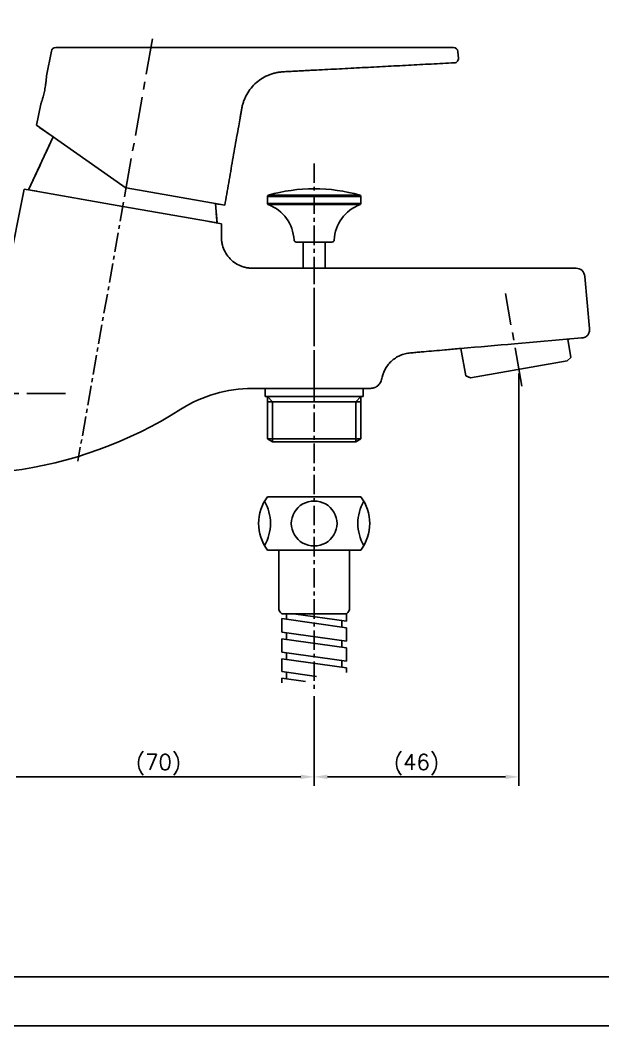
# Model space of a CAD drawing. Extents: x 6471 to 7065, y -5206 to -4786.
# Drawn here: x 6600.9 to 6731.9, y -5206.2 to -4980 of the extents above; entities that cross this region are included whole.
import ezdxf

# ---------------------------------------------------------------- set-up
doc = ezdxf.new("R2010")
doc.units = 0
doc.header["$LTSCALE"] = 7
doc.header["$MEASUREMENT"] = 0
doc.linetypes.add('CENTER', pattern=[2, 1.25, -0.25, 0.25, -0.25])
doc.layers.get('0').update_dxf_attribs({"color": 2, "linetype": 'CONTINUOUS'})
for name, color, linetype in [('$AUDIT_BAD_LAYER1', 7, 'CONTINUOUS'), ('05_ALL_CURVES', 7, 'CONTINUOUS'), ('CL', 1, 'CENTER'), ('D', 2, 'CONTINUOUS'), ('DIM', 2, 'CONTINUOUS'), ('DWG', 7, 'CONTINUOUS'), ('TXT', 4, 'CONTINUOUS')]:
    doc.layers.add(name, color=color, linetype=linetype)
doc.styles.add('GHS', font='ROMANS.shx', dxfattribs={"bigfont": 'GHS.shx'})

msp = doc.modelspace()

# ---------------------------------------------------------------- linework, layer by layer
at = {"layer": '$AUDIT_BAD_LAYER1'}
for p, q in [((6723.97, -5051.77), (6724.69, -5055.88)), ((6699.97, -5053.87), (6701.06, -5060.05)), ((6703.36, -5053.57), (6703.36, -5053.59)), ((6723.81, -5056.62), (6724.69, -5055.88)), ((6723.81, -5056.62), (6702.14, -5060.44)), ((6702.14, -5060.44), (6701.06, -5060.05))]:
    msp.add_line(p, q, dxfattribs=at)
at = {"color": 7, "linetype": 'Continuous'}
for p, q in [((6608.9, -4986.23), (6698.3, -4986.23)), ((6607.92, -4987.04), (6606.82, -4992.54)), ((6699.29, -4987.15), (6699.29, -4987.1)), ((6699.41, -4988.56), (6699.29, -4987.15)), ((6605.54, -4998.91), (6604.58, -5003.69)), ((6604.58, -5003.69), (6624.72, -5017.79)), ((6624.72, -5017.78), (6646.86, -5021.68))]:
    msp.add_line(p, q, dxfattribs=at)
at = {"linetype": 'Continuous'}
msp.add_lwpolyline([(6470.77, -5206.18), (7064.77, -5206.18), (7064.77, -4786.18), (6470.77, -4786.18)], close=True, dxfattribs=at)
at = {"color": 7, "linetype": 'Continuous'}
for centre, start, end in [((6608.9, -4987.23), 89.9997, 168.6244), ((6698.3, -4987.23), 7.4944, 89.9434), ((6698.42, -4988.64), 273.0002, 4.9994)]:
    msp.add_arc(centre, 1, start, end, dxfattribs=at)
for points, knots in [([(6646.86, -5021.68), (6647.16, -5019.99), (6647.61, -5017.44), (6648.21, -5014.05), (6648.65, -5011.5), (6649.1, -5008.97), (6649.56, -5006.4), (6649.96, -5004.1), (6650.27, -5002.36), (6650.47, -5001.21), (6650.62, -5000.37), (6650.76, -4999.53), (6650.98, -4998.7), (6651.27, -4997.89), (6651.74, -4996.85), (6652.5, -4995.63), (6653.64, -4994.34), (6654.99, -4993.27), (6656.25, -4992.58), (6657.32, -4992.17), (6658.14, -4991.92), (6658.84, -4991.78), (6659.41, -4991.7), (6659.84, -4991.67), (6660.33, -4991.64), (6660.88, -4991.61), (6661.5, -4991.57), (6662.41, -4991.53), (6663.56, -4991.47), (6664.92, -4991.4), (6666.22, -4991.33), (6667.92, -4991.24), (6670.06, -4991.13), (6672.64, -4991), (6675.22, -4990.86), (6678.66, -4990.68), (6682.97, -4990.45), (6688.14, -4990.18), (6693.3, -4989.91), (6696.75, -4989.73), (6698.47, -4989.64)], [0, 0, 0, 0, 0.069798, 0.104701, 0.139586, 0.174553, 0.209158, 0.245297, 0.269143, 0.280722, 0.292304, 0.303869, 0.315445, 0.327023, 0.338603, 0.36174, 0.384876, 0.40801, 0.431187, 0.442746, 0.454325, 0.465893, 0.471702, 0.47737, 0.483739, 0.491313, 0.499826, 0.508991, 0.528118, 0.546572, 0.563996, 0.581001, 0.615611, 0.65071, 0.685583, 0.720452, 0.790317, 0.860215, 0.930111, 1, 1, 1, 1]), ([(6606.82, -4992.54), (6606.82, -4992.54), (6606.82, -4992.54), (6606.82, -4992.54), (6606.82, -4992.55), (6606.82, -4992.56), (6606.82, -4992.58), (6606.82, -4992.6), (6606.82, -4992.64), (6606.81, -4992.68), (6606.81, -4992.73), (6606.8, -4992.81), (6606.8, -4992.93), (6606.78, -4993.1), (6606.77, -4993.29), (6606.75, -4993.5), (6606.73, -4993.74), (6606.69, -4994.09), (6606.62, -4994.56), (6606.53, -4995.15), (6606.42, -4995.77), (6606.28, -4996.38), (6606.14, -4996.97), (6606.02, -4997.43), (6605.92, -4997.77), (6605.85, -4997.99), (6605.78, -4998.2), (6605.72, -4998.38), (6605.67, -4998.54), (6605.63, -4998.65), (6605.61, -4998.73), (6605.59, -4998.78), (6605.58, -4998.82), (6605.56, -4998.85), (6605.56, -4998.88), (6605.55, -4998.89), (6605.55, -4998.9), (6605.54, -4998.91), (6605.54, -4998.91), (6605.54, -4998.91), (6605.54, -4998.91)], [0, 0, 0, 0, 0.000152, 0.000608, 0.001366, 0.002427, 0.005449, 0.009666, 0.015072, 0.021653, 0.02939, 0.03826, 0.059307, 0.084592, 0.113853, 0.146808, 0.183138, 0.222495, 0.308779, 0.402382, 0.499706, 0.597013, 0.690587, 0.776875, 0.816257, 0.852632, 0.885653, 0.914996, 0.940376, 0.961518, 0.970434, 0.978214, 0.984834, 0.990272, 0.994516, 0.997557, 0.998624, 0.999388, 0.999847, 1, 1, 1, 1])]:
    msp.add_open_spline(points, degree=3, knots=knots, dxfattribs=at)
at = {"layer": '05_ALL_CURVES', "color": 40, "linetype": 'Continuous'}
for p, q in [((6608.33, -5006.31), (6605.27, -5004.17)), ((6645.87, -5021.51), (6644.77, -5021.32))]:
    msp.add_line(p, q, dxfattribs=at)
at = {"layer": 'CL'}
for p, q in [((6624.36, -5019.8), (6630.63, -4984.24)), ((6666.97, -5063.83), (6666.97, -5034.83)), ((6713.64, -5062.31), (6709.97, -5041.49)), ((6611.12, -5064.02), (6562.24, -5064.02))]:
    msp.add_line(p, q, dxfattribs=at)
at = {"layer": 'CL', "linetype": 'CENTER', "ltscale": 0.5}
for p, q in [((6666.97, -5012.25), (6666.97, -5131.06)), ((6624.14, -5020.94), (6613.87, -5079.2))]:
    msp.add_line(p, q, dxfattribs=at)
at = {"layer": 'D'}
for p, q in [((6712.98, -5059.53), (6712.98, -5152.19)), ((6657.62, -5065.83), (6656.49, -5064.63)), ((6676.32, -5065.83), (6677.45, -5064.63)), ((6657.62, -5065.83), (6657.62, -5074.83)), ((6676.32, -5065.83), (6676.32, -5074.83)), ((6666.97, -5132.06), (6666.97, -5152.19)), ((6599.97, -5150.19), (6663.97, -5150.19)), ((6669.97, -5150.19), (6709.98, -5150.19))]:
    msp.add_line(p, q, dxfattribs=at)
for points in [[(6663.97, -5149.69), (6663.97, -5150.69), (6666.97, -5150.19)], [(6669.97, -5149.69), (6669.97, -5150.69), (6666.97, -5150.19)], [(6709.98, -5149.69), (6709.98, -5150.69), (6712.98, -5150.19)]]:
    msp.add_solid(points, dxfattribs=at)
at = {"layer": 'DIM'}
for p, q in [((6677.47, -5019.67), (6656.47, -5019.67)), ((6656.69, -5019.39), (6677.25, -5019.39)), ((6656.47, -5021.24), (6677.47, -5021.24)), ((6656.66, -5021.52), (6677.28, -5021.52)), ((6656.49, -5074.18), (6677.45, -5074.18))]:
    msp.add_line(p, q, dxfattribs=at)
at = {"layer": 'DWG'}
for p, q in [((6608.33, -5006.31), (6602.8, -5018.18)), ((6623.97, -5021.91), (6602.8, -5018.18)), ((6656.47, -5019.67), (6656.47, -5021.24)), ((6677.47, -5019.67), (6677.47, -5021.24)), ((6623.97, -5021.91), (6645.15, -5025.65)), ((6644.77, -5021.32), (6645.15, -5025.65)), ((6662.96, -5029.95), (6666.97, -5029.95)), ((6664.47, -5029.95), (6664.47, -5035.83)), ((6670.98, -5029.95), (6666.97, -5029.95)), ((6669.47, -5029.95), (6669.47, -5035.83)), ((6655.97, -5062.83), (6655.97, -5064.63)), ((6655.97, -5064.63), (6666.97, -5064.63)), ((6656.49, -5064.63), (6656.49, -5074.18)), ((6666.97, -5064.63), (6677.97, -5064.63)), ((6677.45, -5074.18), (6677.45, -5064.63)), ((6666.97, -5065.83), (6656.49, -5065.83)), ((6677.45, -5065.83), (6666.97, -5065.83)), ((6656.49, -5074.18), (6657.62, -5074.83)), ((6676.32, -5074.83), (6677.45, -5074.18)), ((6657.62, -5074.83), (6676.32, -5074.83))]:
    msp.add_line(p, q, dxfattribs=at)
at = {"layer": 'DWG', "linetype": 'Continuous'}
for p, q in [((6601.81, -5018.02), (6598.1, -5036.51)), ((6601.81, -5018.02), (6604.67, -5018.52)), ((6643.29, -5025.33), (6646.13, -5025.83)), ((6666.97, -5035.83), (6725.82, -5035.83)), ((6728.84, -5049.34), (6727.82, -5037.66)), ((6727.02, -5051.5), (6711.97, -5052.82)), ((6653.13, -5062.83), (6653.06, -5062.83)), ((6653.13, -5062.83), (6666.97, -5062.83)), ((6666.97, -5062.83), (6679.63, -5062.83)), ((6677.97, -5064.63), (6677.97, -5062.83))]:
    msp.add_line(p, q, dxfattribs=at)
at = {"layer": 'DWG', "color": 7, "linetype": 'Continuous'}
for p, q in [((6677.47, -5087.2), (6656.47, -5087.2)), ((6677.47, -5099.2), (6656.47, -5099.2)), ((6658.72, -5099.2), (6659.02, -5099.2)), ((6659.02, -5112.19), (6659.02, -5099.2)), ((6674.92, -5112.19), (6674.92, -5099.2)), ((6659.72, -5113.5), (6660.72, -5113.5)), ((6674.22, -5116.65), (6659.72, -5114.61)), ((6659.72, -5117.64), (6659.72, -5114.61)), ((6660.72, -5113.5), (6674.22, -5113.5)), ((6660.72, -5113.5), (6660.72, -5114.75)), ((6674.22, -5115.17), (6662.34, -5113.5)), ((6673.22, -5115.03), (6673.22, -5116.51)), ((6674.22, -5115.17), (6674.22, -5113.5)), ((6674.22, -5119.68), (6674.22, -5116.65)), ((6674.22, -5119.68), (6659.72, -5117.64)), ((6674.22, -5121.16), (6659.72, -5119.12)), ((6659.72, -5122.15), (6659.72, -5119.12)), ((6660.72, -5117.78), (6660.72, -5119.26)), ((6673.22, -5119.54), (6673.22, -5121.02)), ((6674.22, -5124.19), (6674.22, -5121.16)), ((6674.22, -5124.19), (6659.72, -5122.15)), ((6674.22, -5125.67), (6659.72, -5123.63)), ((6659.72, -5126.53), (6659.72, -5123.63)), ((6660.72, -5122.26), (6660.72, -5123.77)), ((6673.22, -5124.02), (6673.22, -5125.53)), ((6674.22, -5126.69), (6674.22, -5125.67)), ((6667.49, -5127.62), (6659.72, -5126.53)), ((6665.04, -5128.76), (6659.72, -5128.01)), ((6659.72, -5129.01), (6659.72, -5128.01)), ((6660.72, -5126.64), (6660.72, -5128.15))]:
    msp.add_line(p, q, dxfattribs=at)
at = {"layer": 'DWG'}
for centre, radius, start, end in [((6666.97, -5055.45), 37.5, 90, 105.9144), ((6666.97, -5055.45), 37.5, 74.0856, 90), ((6656.77, -5019.67), 0.3, 105.9836, 180.002), ((6677.17, -5019.67), 0.3, 359.998, 74.0164), ((6656.77, -5021.24), 0.3, 180.0003, 249.0601), ((6653.45, -5029.95), 9.02, 3.0104, 69.1298), ((6680.49, -5029.95), 9.02, 110.8702, 176.9896), ((6677.17, -5021.24), 0.3, 290.9399, 359.9997), ((6662.96, -5029.45), 0.5, 183.0104, 270), ((6670.98, -5029.45), 0.5, 270, 356.9896)]:
    msp.add_arc(centre, radius, start, end, dxfattribs=at)
at = {"layer": 'DWG', "linetype": 'Continuous'}
for centre, radius, start, end in [((6725.82, -5037.83), 2, 5.0017, 89.9959), ((6653.13, -5092.83), 30, 90.1205, 122.5336), ((6587, -4989.21), 92.93, 277.2288, 302.5494)]:
    msp.add_arc(centre, radius, start, end, dxfattribs=at)
at = {"layer": 'DWG', "color": 7, "linetype": 'Continuous'}
for centre, radius, start, end in [((6664.47, -5093.2), 10, 143.0917, 216.8699), ((6669.47, -5093.2), 10, 323.1301, 36.8825), ((6647.15, -5093.2), 10, 330, 30), ((6666.85, -5093.22), 5.02, 88.6566, 271.3434), ((6667.09, -5093.22), 5.02, 268.6566, 91.3434), ((6686.79, -5093.2), 10, 150, 210), ((6660.52, -5112.23), 1.5, 178.2676, 237.8), ((6673.42, -5112.23), 1.5, 302.2, 1.7324)]:
    msp.add_arc(centre, radius, start, end, dxfattribs=at)
at = {"layer": 'DWG'}
for points in [[(6602.8, -5018.18), (6605.14, -5013.16), (6607.48, -5008.15)], [(6645.15, -5025.65), (6645.06, -5024.62), (6644.96, -5023.58)]]:
    msp.add_open_spline(points, degree=2, dxfattribs=at)
at = {"layer": 'DWG', "linetype": 'Continuous'}
for points, knots in [([(6646.13, -5025.83), (6646.13, -5026.1), (6646.13, -5026.64), (6646.13, -5027.44), (6646.13, -5028.24), (6646.12, -5029.05), (6646.19, -5029.85), (6646.4, -5030.9), (6646.9, -5032.15), (6647.81, -5033.48), (6649.01, -5034.57), (6650.19, -5035.23), (6651.2, -5035.58), (6651.86, -5035.73), (6652.39, -5035.8), (6652.79, -5035.83), (6653.19, -5035.83), (6653.97, -5035.84), (6655.13, -5035.83), (6656.67, -5035.83), (6658.22, -5035.83), (6659.77, -5035.83), (6661.84, -5035.83), (6663.39, -5035.83), (6664.42, -5035.83), (6664.53, -5035.83), (6664.65, -5035.83), (6664.77, -5035.83), (6665.5, -5035.83), (6666.23, -5035.83), (6666.97, -5035.83)], [0, 0, 0, 0, 0.031762, 0.06361, 0.095344, 0.127171, 0.158928, 0.190698, 0.254141, 0.317578, 0.381017, 0.444456, 0.476227, 0.508003, 0.523887, 0.539801, 0.555655, 0.571217, 0.632131, 0.693522, 0.75481, 0.816107, 0.877407, 1, 1, 1, 1.013694, 1.013694, 1.013694, 1.100906, 1.100906, 1.100906, 1.100906]), ([(6664.47, -5035.83), (6664.47, -5035.83), (6664.46, -5035.83), (6664.45, -5035.83), (6664.43, -5035.83), (6664.43, -5035.83), (6664.42, -5035.83), (6664.42, -5035.83)], [0.990193108, 0.990193108, 0.990193108, 0.990193108, 0.990395971, 0.994586427, 0.997588942, 0.999395979, 1, 1, 1, 1]), ([(6669.52, -5035.83), (6669.52, -5035.83), (6669.51, -5035.83), (6669.51, -5035.83), (6669.49, -5035.83), (6669.48, -5035.83), (6669.47, -5035.83), (6669.47, -5035.83)], [0, 0, 0, 0, 0.000604991, 0.002414462, 0.005420171, 0.009613871, 0.009806912, 0.009806912, 0.009806912, 0.009806912]), ([(6728.84, -5049.34), (6728.86, -5049.63), (6728.85, -5050.17), (6728.51, -5050.91), (6727.85, -5051.37), (6727.31, -5051.48), (6727.02, -5051.5)], [0, 0, 0, 0, 0.271817, 0.500038, 0.72823, 1, 1, 1, 1]), ([(6711.97, -5052.82), (6707.97, -5053.17), (6703.97, -5053.52), (6699.97, -5053.87), (6699.82, -5053.88), (6699.66, -5053.9), (6699.51, -5053.91), (6699.5, -5053.91), (6699.48, -5053.91), (6699.47, -5053.91), (6698.43, -5054), (6696.6, -5054.17), (6693.97, -5054.4), (6691.98, -5054.57), (6690.59, -5054.69), (6689.79, -5054.76), (6689.2, -5054.81), (6688.6, -5054.86), (6687.81, -5054.95), (6686.84, -5055.19), (6685.74, -5055.68), (6684.4, -5056.56), (6683.05, -5058.07), (6682.44, -5059.58), (6682.27, -5060.35)], [-0.631731, -0.631731, -0.631731, -0.631731, -0.025269, -0.025269, -0.025269, -0.002074, -0.002074, -0.002074, 0, 0, 0, 0.157569, 0.278191, 0.398722, 0.458987, 0.489121, 0.519257, 0.549344, 0.579455, 0.639602, 0.699802, 0.760084, 0.880034, 1, 1, 1, 1]), ([(6682.27, -5060.35), (6682.2, -5060.71), (6681.99, -5061.36), (6681.43, -5062.19), (6680.61, -5062.73), (6679.96, -5062.83), (6679.63, -5062.83)], [0, 0, 0, 0, 0.273918, 0.516343, 0.747351, 1, 1, 1, 1])]:
    msp.add_open_spline(points, degree=3, knots=knots, dxfattribs=at)
msp.add_open_spline([(6724.47, -5051.73), (6724.3, -5051.74), (6724.14, -5051.76), (6723.97, -5051.77)], degree=3, dxfattribs=at)
at = {"layer": 'TXT', "color": 4, "linetype": 'Continuous'}
msp.add_line((7050.77, -5195.18), (6496.77, -5195.18), dxfattribs=at)

# ---------------------------------------------------------------- texts
at = {"layer": 'D', "char_height": 3.5, "attachment_point": 5, "style": 'GHS'}
for s, insert in [('\\A1;(70)', (6631.97, -5147.44)), ('\\A1;(46)', (6689.97, -5147.44))]:
    msp.add_mtext(s, dxfattribs=dict(at, insert=insert))

doc.saveas('drawing.dxf')
